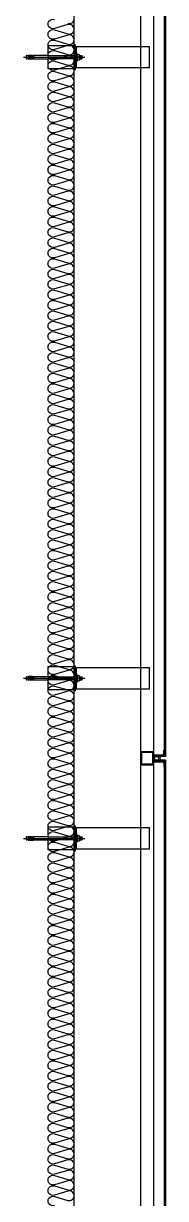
# Model space of a CAD drawing. Header units: millimetres. Extents: x 19868 to 801382, y -4805 to 85279.
# Drawn here: x 790194 to 790738, y 47988 to 52501 of the extents above; entities that cross this region are included whole.
import ezdxf

# ---------------------------------------------------------------- set-up
doc = ezdxf.new("R2010")
doc.units = ezdxf.units.MM
doc.header["$LTSCALE"] = 250
for name, color, linetype in [('A-ETC-8', 8, 'Continuous'), ('A-FIN', 6, 'Continuous'), ('ISL', 251, 'Continuous')]:
    doc.layers.add(name, color=color, linetype=linetype)

# ---------------------------------------------------------------- blocks, each defined once
blk = doc.blocks.new('A$C632c858f')
at = {"layer": 'A-ETC-8'}
blk.add_arc((-2.8, 0), 24, 341.8248, 18.1752, dxfattribs=at)
blk.add_ellipse((34, 0), major_axis=(7.59, 0), ratio=0.987937, dxfattribs=at)
blk = doc.blocks.new('A$Cae507117')
at = {"layer": 'A-ETC-8'}
for points in [[(-50, 0), (-50, -50), (0, -50), (0, 0)], [(-46.8, -3.2), (-46.8, -46.8), (-3.2, -46.8), (-3.2, -3.2)]]:
    blk.add_lwpolyline(points, close=True, dxfattribs=at)
blk = doc.blocks.new('너트 M12')
for p, q in [((-9, 0), (9, 0)), ((-9.5, -9), (-9.5, -0.5)), ((9, -9.5), (-9, -9.5)), ((0, -8.3), (0, -1.2)), ((9.5, -0.5), (9.5, -9))]:
    blk.add_line(p, q)
for centre, start, end in [((-9, -0.5), 90, 180), ((-9, -9), 180, 270), ((9, -0.5), 0, 90), ((9, -9), 270, 0)]:
    blk.add_arc(centre, 0.5, start, end)
at = {"extrusion": (0, 0, -1)}
for centre, major_axis, ratio, start_param, end_param in [((-4.8, -0.9), (-4.75, 0.31), 0.185359, -0.024388, 3.141593), ((4.8, -0.9), (4.75, 0.31), 0.185108, 3.141593, 6.30754), ((-4.8, -8.6), (4.75, 0.31), 0.187111, 0, 3.166211), ((4.8, -8.6), (-4.75, 0.31), 0.185991, 3.117121, 6.283185)]:
    blk.add_ellipse(centre, major_axis=major_axis, ratio=ratio, start_param=start_param, end_param=end_param, dxfattribs=at)
blk = doc.blocks.new('A$C5ebcaad0')
at = {"layer": 'A-ETC-8'}
for p, q in [((-449, -225), (-214, -225)), ((-439, -220.5), (-439, -229.5)), ((-437, -219), (-437.5, -219)), ((-426, -220.5), (-437, -219)), ((-431.6, -219.7), (-431.6, -221.5)), ((-431.1, -222.3), (-429.3, -223.5)), ((-415.6, -218.7), (-430.6, -218.7)), ((-421.1, -224), (-427.7, -224)), ((-426, -220.5), (-412, -220.5)), ((-420.6, -223.5), (-420.6, -223)), ((-416.6, -227), (-416.6, -223)), ((-415.6, -218.7), (-412.6, -218.7)), ((-412.6, -218.7), (-412.6, -231.2)), ((-412, -231), (-412, -219)), ((-409, -219), (-412, -219)), ((-409, -231), (-409, -219)), ((-355, -219), (-409, -219)), ((-355, -219), (-245.5, -219)), ((-234, -219), (-225.5, -219)), ((-234, -220.5), (-224, -220.5)), ((-225.5, -231), (-225.5, -219)), ((-224, -220.5), (-225.5, -219)), ((-224, -229.5), (-224, -220.5)), ((-437.5, -231), (-437, -231)), ((-437, -231), (-426, -229.5)), ((-431.6, -228.5), (-431.6, -230.2)), ((-431.1, -227.7), (-429.3, -226.5)), ((-430.6, -231.2), (-415.6, -231.2)), ((-421.1, -226), (-427.7, -226)), ((-426, -229.5), (-412, -229.5)), ((-420.6, -227), (-420.6, -226.5)), ((-415.6, -231.2), (-412.6, -231.2)), ((-412, -231), (-409, -231)), ((-409, -231), (-355, -231)), ((-245.5, -231), (-355, -231)), ((-234.2, -229.5), (-224, -229.5)), ((-234, -231), (-225.5, -231)), ((-224, -229.5), (-225.5, -231))]:
    blk.add_line(p, q, dxfattribs=at)
for points in [[(-255, -180.5), (-255, -269.5), (-355, -269.5), (-355, -180.5)], [(33.5, -185), (-251.5, -185), (-251.5, -265), (33.5, -265)], [(-251.5, -265), (-245.5, -265), (-245.5, -185), (-251.5, -185)], [(-245.5, -210), (-245.5, -240), (-243.5, -240), (-243.5, -210)]]:
    blk.add_lwpolyline(points, close=True, dxfattribs=at)
blk.add_lwpolyline([(-251.5, -177.5), (-251.5, -272.5, -0.414214), (-252.5, -273.5), (-255, -273.5), (-255, -176.5), (-252.5, -176.5, -0.414214)], format="xyb", close=True, dxfattribs=at)
for centre, radius, start, end in [((-437.5, -220.5), 1.5, 90, 180), ((-430.6, -219.7), 1, 90, 180), ((-430.6, -221.5), 1, 180, 236.3099), ((-427.7, -221), 3, 236.3099, 270), ((-421.1, -223.5), 0.5, 270, 0), ((-418.6, -223), 2, 90, 180), ((-418.6, -223), 2, 0, 90), ((-437.5, -229.5), 1.5, 180, 270), ((-430.6, -228.5), 1, 123.6901, 180), ((-430.6, -230.2), 1, 180, 270), ((-427.7, -229), 3, 90, 123.6901), ((-421.1, -226.5), 0.5, 0, 90), ((-418.6, -227), 2, 180, 270), ((-418.6, -227), 2, 270, 0)]:
    blk.add_arc(centre, radius, start, end, dxfattribs=at)
at = {"layer": 'A-ETC-8', "xscale": -1, "rotation": 90}
blk.add_blockref('너트 M12', (-243.5, -225), dxfattribs=at)

msp = doc.modelspace()

# ---------------------------------------------------------------- linework, layer by layer
at = {"layer": 'A-ETC-8'}
for p, q in [((790643.2, 35608.9), (790643.2, 76146.7)), ((790693.2, 35608.9), (790693.2, 76146.7))]:
    msp.add_line(p, q, dxfattribs=at)
at = {"layer": 'A-ETC-8', "elevation": 0}
for points in [[(790730.2, 49690.4), (790695.2, 49690.4), (790695.2, 49679.4), (790693.2, 49679.4), (790693.2, 49692.4), (790728.6, 49692.4, -0.226541), (790732.2, 49696.1), (790732.2, 49710.8), (790734.2, 49710.8), (790734.2, 49694.4, 0.414214)], [(790730.2, 49667.4), (790695.2, 49667.4), (790695.2, 49678.4), (790693.2, 49678.4), (790693.2, 49665.4), (790728.6, 49665.4, 0.226541), (790732.2, 49661.8), (790732.2, 49647.1), (790734.2, 49647.1), (790734.2, 49663.4, -0.414214)]]:
    msp.add_lwpolyline(points, format="xyb", close=True, dxfattribs=at)
at = {"layer": 'A-FIN'}
for points in [[(790734.2, 49690.4), (790734.2, 52667.4), (790697.2, 52667.4), (790697.2, 52667.4), (790697.2, 52671.4), (790738.2, 52671.4), (790738.2, 49686.4)], [(790734.2, 46690.4), (790734.2, 49667.4)], [(790738.2, 49671.4), (790738.2, 46686.4)]]:
    msp.add_lwpolyline(points, dxfattribs=at)
at = {"layer": 'A-FIN', "elevation": 0}
for points in [[(790738.2, 49686.4), (790697.2, 49686.4), (790697.2, 49690.4), (790734.2, 49690.4)], [(790738.2, 49671.4), (790738.2, 49671.4), (790697.2, 49671.4), (790697.2, 49667.4), (790734.2, 49667.4)], [(790738.2, 49667.4), (790738.2, 49671.4)]]:
    msp.add_lwpolyline(points, dxfattribs=at)
at = {"layer": 'ISL'}
msp.add_line((790388.2, 33878.9), (790388.2, 76128.9), dxfattribs=at)
for points in [[(790312.4, 47961.3, -1.372593), (790312.4, 47996.6), (790364, 47981.3, 0.509267), (790388.2, 47999, 0.509267), (790364, 48016.6), (790312.4, 48001.3, -1.372593), (790312.4, 48036.6), (790364, 48021.3, 0.509267), (790388.2, 48039, 0.509267), (790364, 48056.6), (790312.4, 48041.3, -1.372593), (790312.4, 48076.6), (790364, 48061.3, 0.509267), (790388.2, 48079, 0.509267), (790364, 48096.6), (790312.4, 48081.3, -1.372593), (790312.4, 48116.6), (790364, 48101.3, 0.509267), (790388.2, 48119, 0.509267), (790364, 48136.6), (790312.4, 48121.3, -1.372593), (790312.4, 48156.6), (790364, 48141.3, 0.509267), (790388.2, 48159, 0.509267), (790364, 48176.6), (790312.4, 48161.3, -1.372593), (790312.4, 48196.6), (790364, 48181.3, 0.509267), (790388.2, 48199, 0.509267), (790364, 48216.6), (790312.4, 48201.3, -1.372593), (790312.4, 48236.6), (790364, 48221.3, 0.509267), (790388.2, 48239, 0.509267), (790364, 48256.6), (790312.4, 48241.3, -1.372593), (790312.4, 48276.6), (790364, 48261.3, 0.509267), (790388.2, 48279, 0.509267), (790364, 48296.6), (790312.4, 48281.3, -1.372593), (790312.4, 48316.6), (790364, 48301.3, 0.509267), (790388.2, 48319, 0.509267), (790364, 48336.6), (790312.4, 48321.3, -1.372593), (790312.4, 48356.6), (790364, 48341.3, 0.509267), (790388.2, 48359, 0.509267), (790364, 48376.6), (790312.4, 48361.3, -1.372593), (790312.4, 48396.6), (790364, 48381.3, 0.509267), (790388.2, 48399, 0.509267), (790364, 48416.6), (790312.4, 48401.3, -1.372593), (790312.4, 48436.6), (790364, 48421.3, 0.509267), (790388.2, 48439, 0.509267), (790364, 48456.6), (790312.4, 48441.3, -1.372593), (790312.4, 48476.6), (790364, 48461.3, 0.509267), (790388.2, 48479, 0.509267), (790364, 48496.6), (790312.4, 48481.3, -1.372593), (790312.4, 48516.6), (790364, 48501.3, 0.509267), (790388.2, 48519, 0.509267), (790364, 48536.6), (790312.4, 48521.3, -1.372593), (790312.4, 48556.6), (790364, 48541.3, 0.509267), (790388.2, 48559, 0.509267), (790364, 48576.6), (790312.4, 48561.3, -1.372593), (790312.4, 48596.6), (790364, 48581.3, 0.509267), (790388.2, 48599, 0.509267), (790364, 48616.6), (790312.4, 48601.3, -1.372593), (790312.4, 48636.6), (790364, 48621.3, 0.509267), (790388.2, 48639, 0.509267), (790364, 48656.6), (790312.4, 48641.3, -1.372593), (790312.4, 48676.6), (790364, 48661.3, 0.509267), (790388.2, 48679, 0.509267), (790364, 48696.6), (790312.4, 48681.3, -1.372593), (790312.4, 48716.6), (790364, 48701.3, 0.509267), (790388.2, 48719, 0.509267), (790364, 48736.6), (790312.4, 48721.3, -1.372593), (790312.4, 48756.6), (790364, 48741.3, 0.509267), (790388.2, 48759, 0.509267), (790364, 48776.6), (790312.4, 48761.3, -1.372593), (790312.4, 48796.6), (790364, 48781.3, 0.509267), (790388.2, 48799, 0.509267), (790364, 48816.6), (790312.4, 48801.3, -1.372593), (790312.4, 48836.6), (790364, 48821.3, 0.509267), (790388.2, 48839, 0.509267), (790364, 48856.6), (790312.4, 48841.3, -1.372593), (790312.4, 48876.6), (790364, 48861.3, 0.509267), (790388.2, 48879, 0.509267), (790364, 48896.6), (790312.4, 48881.3, -1.372593), (790312.4, 48916.6), (790364, 48901.3, 0.509267), (790388.2, 48919, 0.509267), (790364, 48936.6), (790312.4, 48921.3, -1.372593), (790312.4, 48956.6), (790364, 48941.3, 0.509267), (790388.2, 48959, 0.509267), (790364, 48976.6), (790312.4, 48961.3, -1.372593), (790312.4, 48996.6), (790364, 48981.3, 0.509267), (790388.2, 48999, 0.509267), (790364, 49016.6), (790312.4, 49001.3, -1.372593), (790312.4, 49036.6), (790364, 49021.3, 0.509267), (790388.2, 49039, 0.509267), (790364, 49056.6), (790312.4, 49041.3, -1.372593), (790312.4, 49076.6), (790364, 49061.3, 0.509267), (790388.2, 49079, 0.509267), (790364, 49096.6), (790312.4, 49081.3, -1.372593), (790312.4, 49116.6), (790364, 49101.3, 0.509267), (790388.2, 49119, 0.509267), (790364, 49136.6), (790312.4, 49121.3, -1.372593), (790312.4, 49156.6), (790364, 49141.3, 0.509267), (790388.2, 49159, 0.509267), (790364, 49176.6), (790312.4, 49161.3, -1.372593), (790312.4, 49196.6), (790364, 49181.3, 0.509267), (790388.2, 49199, 0.509267), (790364, 49216.6), (790312.4, 49201.3, -1.372593), (790312.4, 49236.6), (790364, 49221.3, 0.509267), (790388.2, 49239, 0.509267), (790364, 49256.6), (790312.4, 49241.3, -1.372593), (790312.4, 49276.6), (790364, 49261.3, 0.509267), (790388.2, 49279, 0.509267), (790364, 49296.6), (790312.4, 49281.3, -1.372593), (790312.4, 49316.6), (790364, 49301.3, 0.509267), (790388.2, 49319, 0.509267), (790364, 49336.6), (790312.4, 49321.3, -1.372593), (790312.4, 49356.6), (790364, 49341.3, 0.509267), (790388.2, 49359, 0.509267), (790364, 49376.6), (790312.4, 49361.3, -1.372593), (790312.4, 49396.6), (790364, 49381.3, 0.509267), (790388.2, 49399, 0.509267), (790364, 49416.6), (790312.4, 49401.3, -1.372593), (790312.4, 49436.6), (790364, 49421.3, 0.509267), (790388.2, 49439, 0.509267), (790364, 49456.6), (790312.4, 49441.3, -1.372593), (790312.4, 49476.6), (790364, 49461.3, 0.509267), (790388.2, 49479, 0.509267), (790364, 49496.6), (790312.4, 49481.3, -1.372593), (790312.4, 49516.6), (790364, 49501.3, 0.509267), (790388.2, 49519, 0.509267), (790364, 49536.6), (790312.4, 49521.3, -1.372593), (790312.4, 49556.6), (790364, 49541.3, 0.509267), (790388.2, 49559, 0.509267), (790364, 49576.6), (790312.4, 49561.3, -1.372593), (790312.4, 49596.6), (790364, 49581.3, 0.509267), (790388.2, 49599, 0.509267), (790364, 49616.6), (790312.4, 49601.3, -1.372593), (790312.4, 49636.6), (790364, 49621.3, 0.509267), (790388.2, 49639, 0.509267), (790364, 49656.6), (790312.4, 49641.3, -1.372593), (790312.4, 49676.6), (790364, 49661.3, 0.509267), (790388.2, 49679, 0.509267), (790364, 49696.6), (790312.4, 49681.3, -1.372593), (790312.4, 49716.6), (790364, 49701.3, 0.509267), (790388.2, 49719, 0.509267), (790364, 49736.6), (790312.4, 49721.3, -1.372593), (790312.4, 49756.6), (790364, 49741.3, 0.509267), (790388.2, 49759, 0.509267), (790364, 49776.6), (790312.4, 49761.3, -1.372593), (790312.4, 49796.6), (790364, 49781.3, 0.509267), (790388.2, 49799, 0.509267), (790364, 49816.6), (790312.4, 49801.3, -1.372593), (790312.4, 49836.6), (790364, 49821.3, 0.509267), (790388.2, 49839, 0.509267), (790364, 49856.6), (790312.4, 49841.3, -1.372593), (790312.4, 49876.6), (790364, 49861.3, 0.509267), (790388.2, 49879, 0.509267), (790364, 49896.6), (790312.4, 49881.3, -1.372593), (790312.4, 49916.6), (790364, 49901.3, 0.509267), (790388.2, 49919, 0.509267), (790364, 49936.6), (790312.4, 49921.3, -1.372593), (790312.4, 49956.6), (790364, 49941.3, 0.509267), (790388.2, 49959, 0.509267), (790364, 49976.6), (790312.4, 49961.3, -1.372593), (790312.4, 49996.6), (790364, 49981.3, 0.509267), (790388.2, 49999, 0.509267), (790364, 50016.6), (790312.4, 50001.3, -1.372593), (790312.4, 50036.6), (790364, 50021.3, 0.509267), (790388.2, 50039, 0.509267), (790364, 50056.6), (790312.4, 50041.3, -1.372593), (790312.4, 50076.6), (790364, 50061.3, 0.509267), (790388.2, 50079, 0.509267), (790364, 50096.6), (790312.4, 50081.3, -1.372593), (790312.4, 50116.6), (790364, 50101.3, 0.509267), (790388.2, 50119, 0.509267), (790364, 50136.6), (790312.4, 50121.3, -1.372593), (790312.4, 50156.6), (790364, 50141.3, 0.509267), (790388.2, 50159, 0.509267), (790364, 50176.6), (790312.4, 50161.3, -1.372593), (790312.4, 50196.6), (790364, 50181.3, 0.509267), (790388.2, 50199, 0.509267), (790364, 50216.6), (790312.4, 50201.3, -1.372593), (790312.4, 50236.6), (790364, 50221.3, 0.509267), (790388.2, 50239, 0.509267), (790364, 50256.6), (790312.4, 50241.3, -1.372593), (790312.4, 50276.6), (790364, 50261.3, 0.509267), (790388.2, 50279, 0.509267), (790364, 50296.6), (790312.4, 50281.3, -1.372593), (790312.4, 50316.6), (790364, 50301.3, 0.509267), (790388.2, 50319, 0.509267), (790364, 50336.6), (790312.4, 50321.3, -1.372593), (790312.4, 50356.6), (790364, 50341.3, 0.509267), (790388.2, 50359, 0.509267), (790364, 50376.6), (790312.4, 50361.3, -1.372593), (790312.4, 50396.6), (790364, 50381.3, 0.509267), (790388.2, 50399, 0.509267), (790364, 50416.6), (790312.4, 50401.3, -1.372593), (790312.4, 50436.6), (790364, 50421.3, 0.509267), (790388.2, 50439, 0.509267), (790364, 50456.6), (790312.4, 50441.3, -1.372593), (790312.4, 50476.6), (790364, 50461.3, 0.509267), (790388.2, 50479, 0.509267), (790364, 50496.6), (790312.4, 50481.3, -1.372593), (790312.4, 50516.6), (790364, 50501.3, 0.509267), (790388.2, 50519, 0.509267), (790364, 50536.6), (790312.4, 50521.3, -1.372593), (790312.4, 50556.6), (790364, 50541.3, 0.509267), (790388.2, 50559, 0.509267), (790364, 50576.6), (790312.4, 50561.3, -1.372593), (790312.4, 50596.6), (790364, 50581.3, 0.509267), (790388.2, 50599, 0.509267), (790364, 50616.6), (790312.4, 50601.3, -1.372593), (790312.4, 50636.6), (790364, 50621.3, 0.509267), (790388.2, 50639, 0.509267), (790364, 50656.6), (790312.4, 50641.3, -1.372593), (790312.4, 50676.6), (790364, 50661.3, 0.509267), (790388.2, 50679, 0.509267), (790364, 50696.6), (790312.4, 50681.3, -1.372593), (790312.4, 50716.6), (790364, 50701.3, 0.509267), (790388.2, 50719, 0.509267), (790364, 50736.6), (790312.4, 50721.3, -1.372593), (790312.4, 50756.6), (790364, 50741.3, 0.509267), (790388.2, 50759, 0.509267), (790364, 50776.6), (790312.4, 50761.3, -1.372593), (790312.4, 50796.6), (790364, 50781.3, 0.509267), (790388.2, 50799, 0.509267), (790364, 50816.6), (790312.4, 50801.3, -1.372593), (790312.4, 50836.6), (790364, 50821.3, 0.509267), (790388.2, 50839, 0.509267), (790364, 50856.6), (790312.4, 50841.3, -1.372593), (790312.4, 50876.6), (790364, 50861.3, 0.509267), (790388.2, 50879, 0.509267), (790364, 50896.6), (790312.4, 50881.3, -1.372593), (790312.4, 50916.6), (790364, 50901.3, 0.509267), (790388.2, 50919, 0.509267), (790364, 50936.6), (790312.4, 50921.3, -1.372593), (790312.4, 50956.6), (790364, 50941.3, 0.509267), (790388.2, 50959, 0.509267), (790364, 50976.6), (790312.4, 50961.3, -1.372593), (790312.4, 50996.6), (790364, 50981.3, 0.509267), (790388.2, 50999, 0.509267), (790364, 51016.6), (790312.4, 51001.3, -1.372593), (790312.4, 51036.6), (790364, 51021.3, 0.509267), (790388.2, 51039, 0.509267), (790364, 51056.6), (790312.4, 51041.3, -1.372593), (790312.4, 51076.6), (790364, 51061.3, 0.509267), (790388.2, 51079, 0.509267), (790364, 51096.6), (790312.4, 51081.3, -1.372593), (790312.4, 51116.6), (790364, 51101.3, 0.509267), (790388.2, 51119, 0.509267), (790364, 51136.6), (790312.4, 51121.3, -1.372593), (790312.4, 51156.6), (790364, 51141.3, 0.509267), (790388.2, 51159, 0.509267), (790364, 51176.6), (790312.4, 51161.3, -1.372593), (790312.4, 51196.6), (790364, 51181.3, 0.509267), (790388.2, 51199, 0.509267), (790364, 51216.6), (790312.4, 51201.3, -1.372593), (790312.4, 51236.6), (790364, 51221.3, 0.509267), (790388.2, 51239, 0.509267), (790364, 51256.6), (790312.4, 51241.3, -1.372593), (790312.4, 51276.6), (790364, 51261.3, 0.509267), (790388.2, 51279, 0.509267), (790364, 51296.6), (790312.4, 51281.3, -1.372593), (790312.4, 51316.6), (790364, 51301.3, 0.509267), (790388.2, 51319, 0.509267), (790364, 51336.6), (790312.4, 51321.3, -1.372593), (790312.4, 51356.6), (790364, 51341.3, 0.509267), (790388.2, 51359, 0.509267), (790364, 51376.6), (790312.4, 51361.3, -1.372593), (790312.4, 51396.6), (790364, 51381.3, 0.509267), (790388.2, 51399, 0.509267), (790364, 51416.6), (790312.4, 51401.3, -1.372593), (790312.4, 51436.6), (790364, 51421.3, 0.509267), (790388.2, 51439, 0.509267), (790364, 51456.6), (790312.4, 51441.3, -1.372593), (790312.4, 51476.6), (790364, 51461.3, 0.509267), (790388.2, 51479, 0.509267), (790364, 51496.6), (790312.4, 51481.3, -1.372593), (790312.4, 51516.6), (790364, 51501.3, 0.509267), (790388.2, 51519, 0.509267), (790364, 51536.6), (790312.4, 51521.3, -1.372593), (790312.4, 51556.6), (790364, 51541.3, 0.509267), (790388.2, 51559, 0.509267), (790364, 51576.6), (790312.4, 51561.3, -1.372593), (790312.4, 51596.6), (790364, 51581.3, 0.509267), (790388.2, 51599, 0.509267), (790364, 51616.6), (790312.4, 51601.3, -1.372593), (790312.4, 51636.6), (790364, 51621.3, 0.509267), (790388.2, 51639, 0.509267), (790364, 51656.6), (790312.4, 51641.3, -1.372593), (790312.4, 51676.6), (790364, 51661.3, 0.509267), (790388.2, 51679, 0.509267), (790364, 51696.6), (790312.4, 51681.3, -1.372593), (790312.4, 51716.6), (790364, 51701.3, 0.509267), (790388.2, 51719, 0.509267), (790364, 51736.6), (790312.4, 51721.3, -1.372593), (790312.4, 51756.6), (790364, 51741.3, 0.509267), (790388.2, 51759, 0.509267), (790364, 51776.6), (790312.4, 51761.3, -1.372593), (790312.4, 51796.6), (790364, 51781.3, 0.509267), (790388.2, 51799, 0.509267), (790364, 51816.6), (790312.4, 51801.3, -1.372593), (790312.4, 51836.6), (790364, 51821.3, 0.509267), (790388.2, 51839, 0.509267), (790364, 51856.6), (790312.4, 51841.3, -1.372593), (790312.4, 51876.6), (790364, 51861.3, 0.509267), (790388.2, 51879, 0.509267), (790364, 51896.6), (790312.4, 51881.3, -1.372593), (790312.4, 51916.6), (790364, 51901.3, 0.509267), (790388.2, 51919, 0.509267), (790364, 51936.6), (790312.4, 51921.3, -1.372593), (790312.4, 51956.6), (790364, 51941.3, 0.509267), (790388.2, 51959, 0.509267), (790364, 51976.6), (790312.4, 51961.3, -1.372593), (790312.4, 51996.6), (790364, 51981.3, 0.509267), (790388.2, 51999, 0.509267), (790364, 52016.6), (790312.4, 52001.3, -1.372593), (790312.4, 52036.6), (790364, 52021.3, 0.509267), (790388.2, 52039, 0.509267), (790364, 52056.6), (790312.4, 52041.3, -1.372593), (790312.4, 52076.6), (790364, 52061.3, 0.509267), (790388.2, 52079, 0.509267), (790364, 52096.6), (790312.4, 52081.3, -1.372593), (790312.4, 52116.6), (790364, 52101.3, 0.509267), (790388.2, 52119, 0.509267), (790364, 52136.6), (790312.4, 52121.3, -1.372593), (790312.4, 52156.6), (790364, 52141.3, 0.509267), (790388.2, 52159, 0.509267), (790364, 52176.6), (790312.4, 52161.3, -1.372593), (790312.4, 52196.6), (790364, 52181.3, 0.509267), (790388.2, 52199, 0.509267), (790364, 52216.6), (790312.4, 52201.3, -1.372593), (790312.4, 52236.6), (790364, 52221.3, 0.509267), (790388.2, 52239, 0.509267), (790364, 52256.6), (790312.4, 52241.3, -1.372593), (790312.4, 52276.6), (790364, 52261.3, 0.509267), (790388.2, 52279, 0.509267), (790364, 52296.6), (790312.4, 52281.3, -1.372593), (790312.4, 52316.6), (790364, 52301.3, 0.509267), (790388.2, 52319, 0.509267), (790364, 52336.6), (790312.4, 52321.3, -1.372593), (790312.4, 52356.6), (790364, 52341.3, 0.509267), (790388.2, 52359, 0.509267), (790364, 52376.6), (790312.4, 52361.3, -1.372593), (790312.4, 52396.6), (790364, 52381.3, 0.509267), (790388.2, 52399, 0.509267), (790364, 52416.6), (790312.4, 52401.3, -1.372593), (790312.4, 52436.6), (790364, 52421.3, 0.509267), (790388.2, 52439, 0.509267), (790364, 52456.6), (790312.4, 52441.3, -1.372593), (790312.4, 52476.6), (790364, 52461.3, 0.509267), (790388.2, 52479, 0.509267), (790364, 52496.6), (790312.4, 52481.3, -1.372593), (790312.4, 52516.6)], [(790364, 52501.3, 0.509267), (790388.2, 52519, 0.509267)]]:
    msp.add_lwpolyline(points, format="xyb", dxfattribs=at)

# ---------------------------------------------------------------- block references
at = {"layer": 'A-ETC-8'}
for p in [(790643.2, 52596.4, 0), (790643.2, 50211.4, 0), (790643.2, 49596.4, 0)]:
    msp.add_blockref('A$C5ebcaad0', p, dxfattribs=at)
at = {"layer": 'A-ETC-8', "rotation": 180}
for name, p in [('A$Cae507117', (790643.2, 49653.9, 0)), ('A$C632c858f', (790738.2, 49678.9, 0))]:
    msp.add_blockref(name, p, dxfattribs=at)

doc.saveas('drawing.dxf')
